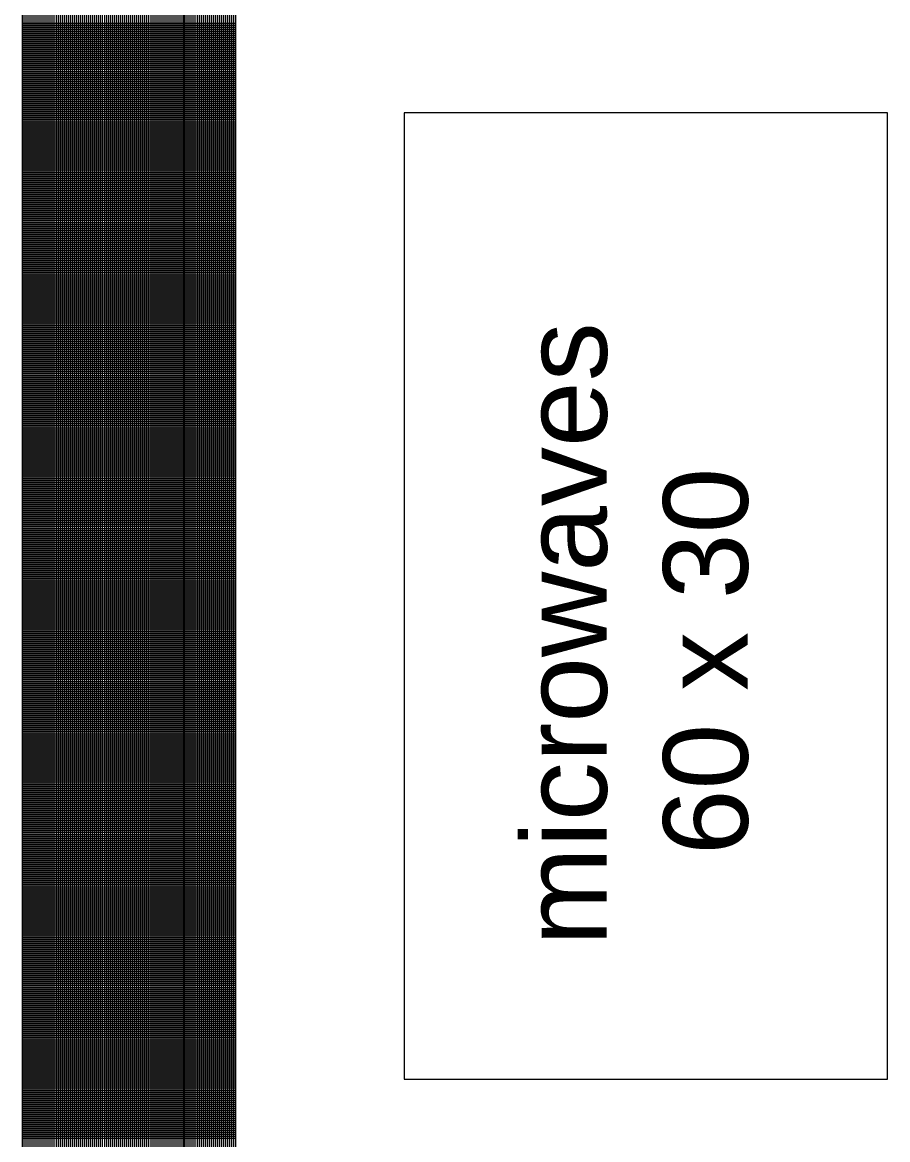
# Model space of a CAD drawing. Header units: inches. Extents: x -675 to 1187, y -924 to 1124.
# Drawn here: x -675.4 to -621.7, y 346.1 to 415.4 of the extents above; entities that cross this region are included whole.
import ezdxf

# ---------------------------------------------------------------- set-up
doc = ezdxf.new("R2010")
doc.units = ezdxf.units.IN
doc.header["$MEASUREMENT"] = 0
for name, color, linetype, lineweight in [('A-Furn-Table', 7, 'Continuous', 20), ('A-text', 50, 'Continuous', 9), ('Base_dwg', 8, 'Continuous', 9), ('core and shell', 50, 'Continuous', 9)]:
    doc.layers.add(name, color=color, linetype=linetype, lineweight=lineweight)
doc.styles.add('Arial_2', font='arial.ttf', dxfattribs={"height": 5.25})

# ---------------------------------------------------------------- blocks, each defined once
blk = doc.blocks.new('Base_dwg-531197-Level 1 Copy 1')
at = {"layer": 'A-Furn-Table', "flags": 128}
blk.add_lwpolyline([(349.107, 1273.774), (379.107, 1273.774), (379.107, 1333.774), (349.107, 1333.774)], close=True, dxfattribs=at)
at = {"layer": 'core and shell'}
blk.add_line((335.411, 359.899), (335.411, 1861.472), dxfattribs=at)
at = {"layer": 'core and shell', "flags": 128}
for points in [[(335.02, 326.65), (335.02, 359.897), (335.02, 1861.474), (335.02, 1894.657)], [(335.145, 326.449), (335.145, 359.898), (335.145, 1861.473), (335.145, 1894.858)], [(335.27, 326.25), (335.27, 359.899), (335.27, 1861.472), (335.27, 1895.058)], [(335.395, 326.052), (335.395, 359.899), (335.395, 1861.472), (335.395, 1895.256)], [(334.645, 327.264), (334.645, 359.896), (334.645, 1861.476), (334.645, 1894.043)], [(334.77, 327.058), (334.77, 359.896), (334.77, 1861.475), (334.77, 1894.249)], [(334.895, 326.853), (334.895, 359.897), (334.895, 1861.474), (334.895, 1894.454), (347.067, 1894.454)], [(334.27, 327.893), (334.27, 359.894), (334.27, 1861.478), (334.27, 1893.413)], [(334.395, 327.681), (334.395, 359.894), (334.395, 1861.477), (334.395, 1893.625)], [(334.52, 327.472), (334.52, 359.895), (334.52, 1861.477), (334.52, 1893.835), (346.582, 1893.835)], [(333.895, 328.539), (333.895, 359.892), (333.895, 1861.48), (333.895, 1892.767)], [(334.02, 328.322), (334.02, 359.893), (334.02, 1861.479), (334.02, 1892.984)], [(334.145, 328.107), (334.145, 359.893), (334.145, 1861.479), (334.145, 1893.2)], [(333.395, 329.429), (333.395, 359.89), (333.395, 1861.483), (333.395, 1891.876)], [(345.313, 329.206), (333.52, 329.206), (333.52, 359.89), (333.52, 1861.482), (333.52, 1892.102)], [(333.645, 328.98), (333.645, 359.891), (333.645, 1861.482), (333.645, 1892.326), (345.474, 1892.326)], [(333.77, 328.758), (333.77, 359.891), (333.77, 1861.481), (333.77, 1892.547)], [(333.02, 330.118), (333.02, 359.888), (333.02, 1861.485), (333.02, 1891.186)], [(333.145, 329.886), (333.145, 359.888), (333.145, 1861.484), (333.145, 1891.418)], [(333.27, 329.656), (333.27, 359.889), (333.27, 1861.484), (333.27, 1891.648)], [(344.211, 330.831), (332.645, 330.831), (332.645, 359.886), (332.645, 1861.487), (332.645, 1890.475)], [(332.77, 330.589), (332.77, 359.887), (332.77, 1861.486), (332.77, 1890.715)], [(332.895, 330.353), (332.895, 359.887), (332.895, 1861.486), (332.895, 1890.952), (344.527, 1890.952)], [(332.395, 331.315), (332.395, 359.885), (332.395, 1861.489), (332.395, 1889.989)], [(332.52, 331.07), (332.52, 359.885), (332.52, 1861.488), (332.52, 1890.233)], [(332.02, 332.063), (332.02, 359.883), (332.02, 1861.491), (332.02, 1889.24)], [(332.145, 331.811), (332.145, 359.884), (332.145, 1861.49), (332.145, 1889.492)], [(332.27, 331.561), (332.27, 359.884), (332.27, 1861.489), (332.27, 1889.742)], [(342.967, 332.831), (331.645, 332.831), (331.645, 359.881), (331.645, 1861.493), (331.645, 1888.465)], [(343.116, 332.581), (331.77, 332.581), (331.77, 359.882), (331.77, 1861.492), (331.77, 1888.726)], [(331.895, 332.318), (331.895, 359.882), (331.895, 1861.491), (331.895, 1888.984)], [(331.395, 333.368), (331.395, 359.88), (331.395, 1861.494), (331.395, 1887.933)], [(331.52, 333.101), (331.52, 359.881), (331.52, 1861.493), (331.52, 1888.201), (342.81, 1888.201)], [(331.02, 334.19), (331.02, 359.878), (331.02, 1861.496), (331.02, 1887.111)], [(331.145, 333.913), (331.145, 359.879), (331.145, 1861.496), (331.145, 1887.389)], [(331.27, 333.639), (331.27, 359.879), (331.27, 1861.495), (331.27, 1887.663)], [(330.77, 334.755), (330.77, 359.877), (330.77, 1861.498), (330.77, 1886.546)], [(330.895, 334.471), (330.895, 359.878), (330.895, 1861.497), (330.895, 1886.83), (342.034, 1886.83)], [(330.395, 335.632), (330.395, 359.875), (330.395, 1861.5), (330.395, 1885.668)], [(341.575, 335.331), (330.52, 335.331), (330.52, 359.876), (330.52, 1861.499), (330.52, 1885.965)], [(330.645, 335.043), (330.645, 359.876), (330.645, 1861.498), (330.645, 1886.257)], [(330.145, 336.237), (330.145, 359.874), (330.145, 1861.501), (330.145, 1885.063)], [(330.27, 335.932), (330.27, 359.875), (330.27, 1861.5), (330.27, 1885.368)], [(329.895, 336.86), (329.895, 359.873), (329.895, 1861.503), (329.895, 1884.439)], [(330.02, 336.546), (330.02, 359.873), (330.02, 1861.502), (330.02, 1884.753)], [(329.645, 337.504), (329.645, 359.872), (329.645, 1861.504), (329.645, 1883.795)], [(329.77, 337.18), (329.77, 359.872), (329.77, 1861.503), (329.77, 1884.119)], [(329.395, 338.168), (329.395, 359.87), (329.395, 1861.505), (329.395, 1883.13)], [(340.349, 337.831), (329.52, 337.831), (329.52, 359.871), (329.52, 1861.505), (329.52, 1883.465)], [(329.145, 338.856), (329.145, 359.869), (329.145, 1861.507), (329.145, 1882.442)], [(329.27, 338.509), (329.27, 359.87), (329.27, 1861.506), (329.27, 1882.789)], [(328.895, 339.57), (328.895, 359.868), (328.895, 1861.508), (328.895, 1881.728)], [(339.741, 339.206), (329.02, 339.206), (329.02, 359.869), (329.02, 1861.508), (329.02, 1882.088)], [(328.645, 340.312), (328.645, 359.867), (328.645, 1861.51), (328.645, 1880.985)], [(328.77, 339.937), (328.77, 359.867), (328.77, 1861.509), (328.77, 1881.36)], [(338.983, 341.081), (328.395, 341.081), (328.395, 359.866), (328.395, 1861.511), (328.395, 1880.211), (338.979, 1880.211)], [(328.52, 340.694), (328.52, 359.866), (328.52, 1861.51), (328.52, 1880.602)], [(328.145, 341.894), (328.145, 359.864), (328.145, 1861.512), (328.145, 1879.401)], [(328.27, 341.485), (328.27, 359.865), (328.27, 1861.512), (328.27, 1879.811)], [(338.645, 1208.938), (338.645, 1861.501), (338.645, 1879.373)], [(328.02, 342.314), (328.02, 359.864), (328.02, 1861.513), (328.02, 1878.982)], [(338.52, 1138.188), (338.52, 1143.063), (338.52, 1208.938), (338.52, 1861.502), (338.52, 1879.024)], [(327.77, 343.186), (327.77, 359.863), (327.77, 1861.515), (327.77, 1878.109)], [(327.895, 342.744), (327.895, 359.863), (327.895, 1861.514), (327.895, 1878.551)], [(338.27, 1138.188), (338.27, 1143.063), (338.27, 1208.938), (338.27, 1861.504), (338.27, 1878.302)], [(338.395, 1138.188), (338.395, 1143.063), (338.395, 1208.938), (338.395, 1861.503), (338.395, 1878.667)], [(327.645, 343.64), (327.645, 359.862), (327.645, 1861.515), (327.645, 1877.654)], [(338.02, 1138.188), (338.02, 1143.063), (338.02, 1208.938), (338.02, 1861.505), (338.02, 1877.545)], [(338.145, 1138.188), (338.145, 1143.063), (338.145, 1208.938), (338.145, 1861.504), (338.145, 1877.928)], [(327.395, 344.591), (327.395, 359.861), (327.395, 1861.517), (327.395, 1876.703), (337.778, 1876.703)], [(327.52, 344.108), (327.52, 359.861), (327.52, 1861.516), (327.52, 1877.186)], [(337.77, 1138.188), (337.77, 1143.063), (337.77, 1208.938), (337.77, 1861.506), (337.77, 1876.747)], [(337.895, 1138.188), (337.895, 1143.063), (337.895, 1208.938), (337.895, 1861.506), (337.895, 1877.151)], [(327.27, 345.09), (327.27, 359.86), (327.27, 1861.517), (327.27, 1876.204), (337.628, 1876.204)], [(337.52, 1138.188), (337.52, 1143.063), (337.52, 1208.938), (337.52, 1861.508), (337.52, 1875.903)], [(337.645, 1138.188), (337.645, 1143.063), (337.645, 1208.938), (337.645, 1861.507), (337.645, 1876.331), (341.044, 1876.331)], [(327.145, 345.607), (327.145, 359.86), (327.145, 1861.518), (327.145, 1875.687)], [(337.395, 1138.188), (337.395, 1143.063), (337.395, 1208.938), (337.395, 1861.508), (337.395, 1875.461), (340.776, 1875.461)], [(337.177, 346.706), (326.895, 346.706), (326.895, 359.858), (326.895, 1861.519), (326.895, 1874.591)], [(327.02, 346.144), (327.02, 359.859), (327.02, 1861.519), (327.02, 1875.15)], [(337.145, 1138.188), (337.145, 1143.063), (337.145, 1208.938), (337.145, 1861.51), (337.145, 1874.53)], [(337.27, 1138.188), (337.27, 1143.063), (337.27, 1208.938), (337.27, 1861.509), (337.27, 1875.004)], [(326.77, 347.286), (326.77, 359.858), (326.77, 1861.52), (326.77, 1874.007)], [(337.02, 1138.188), (337.02, 1143.063), (337.02, 1208.938), (337.02, 1861.51), (337.02, 1874.039)], [(326.645, 347.898), (326.645, 359.857), (326.645, 1861.521), (326.645, 1873.395)], [(336.895, 1138.188), (336.895, 1143.063), (336.895, 1208.938), (336.895, 1861.511), (336.895, 1873.526)], [(326.52, 348.543), (326.52, 359.857), (326.52, 1861.522), (326.52, 1872.75)], [(336.77, 1138.188), (336.77, 1143.063), (336.77, 1208.938), (336.77, 1861.512), (336.77, 1872.991)], [(326.395, 349.226), (326.395, 359.856), (326.395, 1861.522), (326.395, 1872.066)], [(336.52, 1138.188), (336.52, 1143.063), (336.52, 1208.938), (336.52, 1861.513), (336.52, 1871.837), (339.841, 1871.831)], [(336.645, 1138.188), (336.645, 1143.063), (336.645, 1208.938), (336.645, 1861.512), (336.645, 1872.429)], [(336.432, 349.956), (326.27, 349.956), (326.27, 359.855), (326.27, 1861.523), (326.27, 1871.337), (336.431, 1871.337)], [(336.395, 1138.188), (336.395, 1143.063), (336.395, 1208.938), (336.395, 1861.514), (336.395, 1871.21), (339.708, 1871.21)], [(326.145, 350.74), (326.145, 359.855), (326.145, 1861.524), (326.145, 1870.551)], [(336.27, 1138.188), (336.27, 1143.063), (336.27, 1208.938), (336.27, 1861.514), (336.27, 1870.54)], [(326.02, 351.597), (326.02, 359.854), (326.02, 1861.524), (326.02, 1869.695)], [(336.145, 1208.938), (336.145, 1861.515), (336.145, 1869.818)], [(336.02, 1208.938), (336.02, 1861.516), (336.02, 1869.03)], [(325.895, 352.548), (325.895, 359.854), (325.895, 1861.525), (325.895, 1868.744)], [(325.77, 353.633), (325.77, 359.853), (325.77, 1861.526), (325.77, 1867.659)], [(335.895, 1208.938), (335.895, 1861.517), (335.895, 1868.154)], [(335.77, 1208.938), (335.77, 1861.517), (335.77, 1867.153)], [(325.645, 354.931), (325.645, 359.852), (325.645, 1861.526), (325.645, 1866.363)], [(335.645, 1208.938), (335.645, 1861.518), (335.645, 1865.954)], [(325.52, 356.653), (325.52, 359.852), (325.52, 1861.527), (325.52, 1864.644)], [(335.52, 1208.938), (335.52, 1861.519), (335.52, 1864.353)], [(335.412, 359.831), (325.411, 359.831), (325.411, 359.851), (325.411, 1861.528), (325.412, 1861.556)], [(335.416, 1861.528), (335.416, 1861.519), (335.416, 1208.938), (338.662, 1208.938), (338.662, 1861.501)], [(338.663, 1339.331), (335.411, 1339.331), (325.411, 1339.331)], [(338.663, 1339.206), (335.411, 1339.206), (325.411, 1339.206)], [(338.663, 1339.081), (335.411, 1339.081), (325.411, 1339.081)], [(338.663, 1338.956), (335.411, 1338.956), (325.411, 1338.956)], [(338.663, 1338.831), (335.411, 1338.831), (325.411, 1338.831)], [(338.663, 1338.706), (335.411, 1338.706), (325.411, 1338.706)], [(338.663, 1338.581), (335.411, 1338.581), (325.411, 1338.581)], [(338.663, 1338.456), (335.411, 1338.456), (325.411, 1338.456)], [(338.663, 1338.331), (335.411, 1338.331), (325.411, 1338.331)], [(338.663, 1338.206), (335.411, 1338.206), (325.411, 1338.206)], [(338.663, 1338.081), (335.411, 1338.081), (325.411, 1338.081)], [(338.663, 1337.956), (335.411, 1337.956), (325.411, 1337.956)], [(338.663, 1337.831), (335.411, 1337.831), (325.411, 1337.831)], [(338.663, 1337.706), (335.411, 1337.706), (325.411, 1337.706)], [(338.663, 1337.581), (335.411, 1337.581), (325.411, 1337.581)], [(338.663, 1337.456), (335.411, 1337.456), (325.411, 1337.456)], [(338.663, 1337.331), (335.411, 1337.331), (325.411, 1337.331)], [(338.663, 1337.206), (335.411, 1337.206), (325.411, 1337.206)], [(338.663, 1337.081), (335.411, 1337.081), (325.411, 1337.081)], [(338.663, 1336.956), (335.411, 1336.956), (325.411, 1336.956)], [(338.663, 1336.831), (335.411, 1336.831), (325.411, 1336.831)], [(338.663, 1336.706), (335.411, 1336.706), (325.411, 1336.706)], [(338.663, 1336.581), (335.411, 1336.581), (325.411, 1336.581)], [(338.663, 1336.456), (335.411, 1336.456), (325.411, 1336.456)], [(338.663, 1336.331), (335.411, 1336.331), (325.411, 1336.331)], [(338.663, 1336.206), (335.411, 1336.206), (325.411, 1336.206)], [(338.663, 1336.081), (335.411, 1336.081), (325.411, 1336.081)], [(338.663, 1335.956), (335.411, 1335.956), (325.411, 1335.956)], [(338.663, 1335.831), (335.411, 1335.831), (325.411, 1335.831)], [(338.663, 1335.706), (335.411, 1335.706), (325.411, 1335.706)], [(338.663, 1335.581), (335.411, 1335.581), (325.411, 1335.581)], [(338.663, 1335.456), (335.411, 1335.456), (325.411, 1335.456)], [(338.663, 1335.331), (335.411, 1335.331), (325.411, 1335.331)], [(338.663, 1335.206), (335.411, 1335.206), (325.411, 1335.206)], [(338.663, 1335.081), (335.411, 1335.081), (325.411, 1335.081)], [(338.663, 1334.956), (335.411, 1334.956), (325.411, 1334.956)], [(338.663, 1334.831), (335.411, 1334.831), (325.411, 1334.831)], [(338.663, 1334.706), (335.411, 1334.706), (325.411, 1334.706)], [(338.663, 1334.581), (335.411, 1334.581), (325.411, 1334.581)], [(338.663, 1334.456), (335.411, 1334.456), (325.411, 1334.456)], [(338.663, 1334.331), (335.411, 1334.331), (325.411, 1334.331)], [(338.663, 1334.206), (335.411, 1334.206), (325.411, 1334.206)], [(338.663, 1334.081), (335.411, 1334.081), (325.411, 1334.081)], [(338.663, 1333.956), (335.411, 1333.956), (325.411, 1333.956)], [(338.663, 1333.831), (335.411, 1333.831), (325.411, 1333.831)], [(338.663, 1333.706), (335.411, 1333.706), (325.411, 1333.706)], [(338.663, 1333.581), (335.411, 1333.581), (325.411, 1333.581)], [(338.663, 1333.456), (335.411, 1333.456), (325.411, 1333.456)], [(338.663, 1333.331), (335.411, 1333.331), (325.411, 1333.331)], [(338.663, 1333.206), (335.411, 1333.206), (325.411, 1333.206)], [(338.663, 1333.081), (335.411, 1333.081), (325.411, 1333.081)], [(338.663, 1332.956), (335.411, 1332.956), (325.411, 1332.956)], [(338.663, 1332.831), (335.411, 1332.831), (325.411, 1332.831)], [(338.663, 1332.706), (335.411, 1332.706), (325.411, 1332.706)], [(338.663, 1332.581), (335.411, 1332.581), (325.411, 1332.581)], [(338.663, 1332.456), (335.411, 1332.456), (325.411, 1332.456)], [(338.663, 1332.331), (335.411, 1332.331), (325.411, 1332.331)], [(338.663, 1332.206), (335.411, 1332.206), (325.411, 1332.206)], [(338.663, 1332.081), (335.411, 1332.081), (325.411, 1332.081)], [(338.663, 1331.956), (335.411, 1331.956), (325.411, 1331.956)], [(338.663, 1331.831), (335.411, 1331.831), (325.411, 1331.831)], [(338.663, 1331.706), (335.411, 1331.706), (325.411, 1331.706)], [(338.663, 1331.581), (335.411, 1331.581), (325.411, 1331.581)], [(338.663, 1331.456), (335.411, 1331.456), (325.411, 1331.456)], [(338.663, 1331.331), (335.411, 1331.331), (325.411, 1331.331)], [(338.663, 1331.206), (335.411, 1331.206), (325.411, 1331.206)], [(338.663, 1331.081), (335.411, 1331.081), (325.411, 1331.081)], [(338.663, 1330.956), (335.411, 1330.956), (325.411, 1330.956)], [(338.663, 1330.831), (335.411, 1330.831), (325.411, 1330.831)], [(338.663, 1330.706), (335.411, 1330.706), (325.411, 1330.706)], [(338.663, 1330.581), (335.411, 1330.581), (325.411, 1330.581)], [(338.663, 1330.456), (335.411, 1330.456), (325.411, 1330.456)], [(338.663, 1330.331), (335.411, 1330.331), (325.411, 1330.331)], [(338.663, 1330.206), (335.411, 1330.206), (325.411, 1330.206)], [(338.663, 1330.081), (335.411, 1330.081), (325.411, 1330.081)], [(338.663, 1329.956), (335.411, 1329.956), (325.411, 1329.956)], [(338.663, 1329.831), (335.411, 1329.831), (325.411, 1329.831)], [(338.663, 1329.706), (335.411, 1329.706), (325.411, 1329.706)], [(338.663, 1329.581), (335.411, 1329.581), (325.411, 1329.581)], [(338.663, 1329.456), (335.411, 1329.456), (325.411, 1329.456)], [(338.663, 1329.331), (335.411, 1329.331), (325.411, 1329.331)], [(338.663, 1329.206), (335.411, 1329.206), (325.411, 1329.206)], [(338.663, 1329.081), (335.411, 1329.081), (325.411, 1329.081)], [(338.663, 1328.956), (335.411, 1328.956), (325.411, 1328.956)], [(338.663, 1328.831), (335.411, 1328.831), (325.411, 1328.831)], [(338.663, 1328.706), (335.411, 1328.706), (325.411, 1328.706)], [(338.663, 1328.581), (335.411, 1328.581), (325.411, 1328.581)], [(338.663, 1328.456), (335.411, 1328.456), (325.411, 1328.456)], [(338.663, 1328.331), (335.411, 1328.331), (325.411, 1328.331)], [(338.663, 1328.206), (335.411, 1328.206), (325.411, 1328.206)], [(338.663, 1328.081), (335.411, 1328.081), (325.411, 1328.081)], [(338.663, 1327.956), (335.411, 1327.956), (325.411, 1327.956)], [(338.663, 1327.831), (335.411, 1327.831), (325.411, 1327.831)], [(338.663, 1327.706), (335.411, 1327.706), (325.411, 1327.706)], [(338.663, 1327.581), (335.411, 1327.581), (325.411, 1327.581)], [(338.663, 1327.456), (335.411, 1327.456), (325.411, 1327.456)], [(338.663, 1327.331), (335.411, 1327.331), (325.411, 1327.331)], [(338.663, 1327.206), (335.411, 1327.206), (325.411, 1327.206)], [(338.663, 1327.081), (335.411, 1327.081), (325.411, 1327.081)], [(338.663, 1326.956), (335.411, 1326.956), (325.411, 1326.956)], [(338.663, 1326.831), (335.411, 1326.831), (325.411, 1326.831)], [(338.663, 1326.706), (335.411, 1326.706), (325.411, 1326.706)], [(338.663, 1326.581), (335.411, 1326.581), (325.411, 1326.581)], [(338.663, 1326.456), (335.411, 1326.456), (325.411, 1326.456)], [(338.663, 1326.331), (335.411, 1326.331), (325.411, 1326.331)], [(338.663, 1326.206), (335.411, 1326.206), (325.411, 1326.206)], [(338.663, 1326.081), (335.411, 1326.081), (325.411, 1326.081)], [(338.663, 1325.956), (335.411, 1325.956), (325.411, 1325.956)], [(338.663, 1325.831), (335.411, 1325.831), (325.411, 1325.831)], [(338.663, 1325.706), (335.411, 1325.706), (325.411, 1325.706)], [(338.663, 1325.581), (335.411, 1325.581), (325.411, 1325.581)], [(338.663, 1325.456), (335.411, 1325.456), (325.411, 1325.456)], [(338.663, 1325.331), (335.411, 1325.331), (325.411, 1325.331)], [(338.663, 1325.206), (335.411, 1325.206), (325.411, 1325.206)], [(338.663, 1325.081), (335.411, 1325.081), (325.411, 1325.081)], [(338.663, 1324.956), (335.411, 1324.956), (325.411, 1324.956)], [(338.663, 1324.831), (335.411, 1324.831), (325.411, 1324.831)], [(338.663, 1324.706), (335.411, 1324.706), (325.411, 1324.706)], [(338.663, 1324.581), (335.411, 1324.581), (325.411, 1324.581)], [(338.663, 1324.456), (335.411, 1324.456), (325.411, 1324.456)], [(338.663, 1324.331), (335.411, 1324.331), (325.411, 1324.331)], [(338.663, 1324.206), (335.411, 1324.206), (325.411, 1324.206)], [(338.663, 1324.081), (335.411, 1324.081), (325.411, 1324.081)], [(338.663, 1323.956), (335.411, 1323.956), (325.411, 1323.956)], [(338.663, 1323.831), (335.411, 1323.831), (325.411, 1323.831)], [(338.663, 1323.706), (335.411, 1323.706), (325.411, 1323.706)], [(338.663, 1323.581), (335.411, 1323.581), (325.411, 1323.581)], [(338.663, 1323.456), (335.411, 1323.456), (325.411, 1323.456)], [(338.663, 1323.331), (335.411, 1323.331), (325.411, 1323.331)], [(338.663, 1323.206), (335.411, 1323.206), (325.411, 1323.206)], [(338.663, 1323.081), (335.411, 1323.081), (325.411, 1323.081)], [(338.663, 1322.956), (335.411, 1322.956), (325.411, 1322.956)], [(338.663, 1322.831), (335.411, 1322.831), (325.411, 1322.831)], [(338.663, 1322.706), (335.411, 1322.706), (325.411, 1322.706)], [(338.663, 1322.581), (335.411, 1322.581), (325.411, 1322.581)], [(338.663, 1322.456), (335.411, 1322.456), (325.411, 1322.456)], [(338.663, 1322.331), (335.411, 1322.331), (325.411, 1322.331)], [(338.663, 1322.206), (335.411, 1322.206), (325.411, 1322.206)], [(338.663, 1322.081), (335.411, 1322.081), (325.411, 1322.081)], [(338.663, 1321.956), (335.411, 1321.956), (325.411, 1321.956)], [(338.663, 1321.831), (335.411, 1321.831), (325.411, 1321.831)], [(338.663, 1321.706), (335.411, 1321.706), (325.411, 1321.706)], [(338.663, 1321.581), (335.411, 1321.581), (325.411, 1321.581)], [(338.663, 1321.456), (335.411, 1321.456), (325.411, 1321.456)], [(338.663, 1321.331), (335.411, 1321.331), (325.411, 1321.331)], [(338.663, 1321.206), (335.411, 1321.206), (325.411, 1321.206)], [(338.663, 1321.081), (335.411, 1321.081), (325.411, 1321.081)], [(338.663, 1320.956), (335.411, 1320.956), (325.411, 1320.956)], [(338.663, 1320.831), (335.411, 1320.831), (325.411, 1320.831)], [(338.663, 1320.706), (335.411, 1320.706), (325.411, 1320.706)], [(338.663, 1320.581), (335.411, 1320.581), (325.411, 1320.581)], [(338.663, 1320.456), (335.411, 1320.456), (325.411, 1320.456)], [(338.663, 1320.331), (335.411, 1320.331), (325.411, 1320.331)], [(338.663, 1320.206), (335.411, 1320.206), (325.411, 1320.206)], [(338.663, 1320.081), (335.411, 1320.081), (325.411, 1320.081)], [(338.663, 1319.956), (335.411, 1319.956), (325.411, 1319.956)], [(338.663, 1319.831), (335.411, 1319.831), (325.411, 1319.831)], [(338.663, 1319.706), (335.411, 1319.706), (325.411, 1319.706)], [(338.663, 1319.581), (335.411, 1319.581), (325.411, 1319.581)], [(338.663, 1319.456), (335.411, 1319.456), (325.411, 1319.456)], [(338.663, 1319.331), (335.411, 1319.331), (325.411, 1319.331)], [(338.663, 1319.206), (335.411, 1319.206), (325.411, 1319.206)], [(338.663, 1319.081), (335.411, 1319.081), (325.411, 1319.081)], [(338.663, 1318.956), (335.411, 1318.956), (325.411, 1318.956)], [(338.663, 1318.831), (335.411, 1318.831), (325.411, 1318.831)], [(338.663, 1318.706), (335.411, 1318.706), (325.411, 1318.706)], [(338.663, 1318.581), (335.411, 1318.581), (325.411, 1318.581)], [(338.663, 1318.456), (335.411, 1318.456), (325.411, 1318.456)], [(338.663, 1318.331), (335.411, 1318.331), (325.411, 1318.331)], [(338.663, 1318.206), (335.411, 1318.206), (325.411, 1318.206)], [(338.663, 1318.081), (335.411, 1318.081), (325.411, 1318.081)], [(338.663, 1317.956), (335.411, 1317.956), (325.411, 1317.956)], [(338.663, 1317.831), (335.411, 1317.831), (325.411, 1317.831)], [(338.663, 1317.706), (335.411, 1317.706), (325.411, 1317.706)], [(338.663, 1317.581), (335.411, 1317.581), (325.411, 1317.581)], [(338.663, 1317.456), (335.411, 1317.456), (325.411, 1317.456)], [(338.663, 1317.331), (335.411, 1317.331), (325.411, 1317.331)], [(338.663, 1317.206), (335.411, 1317.206), (325.411, 1317.206)], [(338.663, 1317.081), (335.411, 1317.081), (325.411, 1317.081)], [(338.663, 1316.956), (335.411, 1316.956), (325.411, 1316.956)], [(338.663, 1316.831), (335.411, 1316.831), (325.411, 1316.831)], [(338.663, 1316.706), (335.411, 1316.706), (325.411, 1316.706)], [(338.663, 1316.581), (335.411, 1316.581), (325.411, 1316.581)], [(338.663, 1316.456), (335.411, 1316.456), (325.411, 1316.456)], [(338.663, 1316.331), (335.411, 1316.331), (325.411, 1316.331)], [(338.663, 1316.206), (335.411, 1316.206), (325.411, 1316.206)], [(338.663, 1316.081), (335.411, 1316.081), (325.411, 1316.081)], [(338.663, 1315.956), (335.411, 1315.956), (325.411, 1315.956)], [(338.663, 1315.831), (335.411, 1315.831), (325.411, 1315.831)], [(338.663, 1315.706), (335.411, 1315.706), (325.411, 1315.706)], [(338.663, 1315.581), (335.411, 1315.581), (325.411, 1315.581)], [(338.663, 1315.456), (335.411, 1315.456), (325.411, 1315.456)], [(338.663, 1315.331), (335.411, 1315.331), (325.411, 1315.331)], [(338.663, 1315.206), (335.411, 1315.206), (325.411, 1315.206)], [(338.663, 1315.081), (335.411, 1315.081), (325.411, 1315.081)], [(338.663, 1314.956), (335.411, 1314.956), (325.411, 1314.956)], [(338.663, 1314.831), (335.411, 1314.831), (325.411, 1314.831)], [(338.663, 1314.706), (335.411, 1314.706), (325.411, 1314.706)], [(338.663, 1314.581), (335.411, 1314.581), (325.411, 1314.581)], [(338.663, 1314.456), (335.411, 1314.456), (325.411, 1314.456)], [(338.663, 1314.331), (335.411, 1314.331), (325.411, 1314.331)], [(338.663, 1314.206), (335.411, 1314.206), (325.411, 1314.206)], [(338.663, 1314.081), (335.411, 1314.081), (325.411, 1314.081)], [(338.663, 1313.956), (335.411, 1313.956), (325.411, 1313.956)], [(338.663, 1313.831), (335.411, 1313.831), (325.411, 1313.831)], [(338.663, 1313.706), (335.411, 1313.706), (325.411, 1313.706)], [(338.663, 1313.581), (335.411, 1313.581), (325.411, 1313.581)], [(338.663, 1313.456), (335.411, 1313.456), (325.411, 1313.456)], [(338.663, 1313.331), (335.411, 1313.331), (325.411, 1313.331)], [(338.663, 1313.206), (335.411, 1313.206), (325.411, 1313.206)], [(338.663, 1313.081), (335.411, 1313.081), (325.411, 1313.081)], [(338.663, 1312.956), (335.411, 1312.956), (325.411, 1312.956)], [(338.663, 1312.831), (335.411, 1312.831), (325.411, 1312.831)], [(338.663, 1312.706), (335.411, 1312.706), (325.411, 1312.706)], [(338.663, 1312.581), (335.411, 1312.581), (325.411, 1312.581)], [(338.663, 1312.456), (335.411, 1312.456), (325.411, 1312.456)], [(338.663, 1312.331), (335.411, 1312.331), (325.411, 1312.331)], [(338.663, 1312.206), (335.411, 1312.206), (325.411, 1312.206)], [(338.663, 1312.081), (335.411, 1312.081), (325.411, 1312.081)], [(338.663, 1311.956), (335.411, 1311.956), (325.411, 1311.956)], [(338.663, 1311.831), (335.411, 1311.831), (325.411, 1311.831)], [(338.663, 1311.706), (335.411, 1311.706), (325.411, 1311.706)], [(338.663, 1311.581), (335.411, 1311.581), (325.411, 1311.581)], [(338.663, 1311.456), (335.411, 1311.456), (325.411, 1311.456)], [(338.663, 1311.331), (335.411, 1311.331), (325.411, 1311.331)], [(338.663, 1311.206), (335.411, 1311.206), (325.411, 1311.206)], [(338.663, 1311.081), (335.411, 1311.081), (325.411, 1311.081)], [(338.663, 1310.956), (335.411, 1310.956), (325.411, 1310.956)], [(338.663, 1310.831), (335.411, 1310.831), (325.411, 1310.831)], [(338.663, 1310.706), (335.411, 1310.706), (325.411, 1310.706)], [(338.663, 1310.581), (335.411, 1310.581), (325.411, 1310.581)], [(338.663, 1310.456), (335.411, 1310.456), (325.411, 1310.456)], [(338.663, 1310.331), (335.411, 1310.331), (325.411, 1310.331)], [(338.663, 1310.206), (335.411, 1310.206), (325.411, 1310.206)], [(338.663, 1310.081), (335.411, 1310.081), (325.411, 1310.081)], [(338.663, 1309.956), (335.411, 1309.956), (325.411, 1309.956)], [(338.663, 1309.831), (335.411, 1309.831), (325.411, 1309.831)], [(338.663, 1309.706), (335.411, 1309.706), (325.411, 1309.706)], [(338.663, 1309.581), (335.411, 1309.581), (325.411, 1309.581)], [(338.663, 1309.456), (335.411, 1309.456), (325.411, 1309.456)], [(338.663, 1309.331), (335.411, 1309.331), (325.411, 1309.331)], [(338.663, 1309.206), (335.411, 1309.206), (325.411, 1309.206)], [(338.663, 1309.081), (335.411, 1309.081), (325.411, 1309.081)], [(338.663, 1308.956), (335.411, 1308.956), (325.411, 1308.956)], [(338.663, 1308.831), (335.411, 1308.831), (325.411, 1308.831)], [(338.663, 1308.706), (335.411, 1308.706), (325.411, 1308.706)], [(338.663, 1308.581), (335.411, 1308.581), (325.411, 1308.581)], [(338.663, 1308.456), (335.411, 1308.456), (325.411, 1308.456)], [(338.663, 1308.331), (335.411, 1308.331), (325.411, 1308.331)], [(338.663, 1308.206), (335.411, 1308.206), (325.411, 1308.206)], [(338.663, 1308.081), (335.411, 1308.081), (325.411, 1308.081)], [(338.663, 1307.956), (335.411, 1307.956), (325.411, 1307.956)], [(338.663, 1307.831), (335.411, 1307.831), (325.411, 1307.831)], [(338.663, 1307.706), (335.411, 1307.706), (325.411, 1307.706)], [(338.663, 1307.581), (335.411, 1307.581), (325.411, 1307.581)], [(338.663, 1307.456), (335.411, 1307.456), (325.411, 1307.456)], [(338.663, 1307.331), (335.411, 1307.331), (325.411, 1307.331)], [(338.663, 1307.206), (335.411, 1307.206), (325.411, 1307.206)], [(338.663, 1307.081), (335.411, 1307.081), (325.411, 1307.081)], [(338.663, 1306.956), (335.411, 1306.956), (325.411, 1306.956)], [(338.663, 1306.831), (335.411, 1306.831), (325.411, 1306.831)], [(338.663, 1306.706), (335.411, 1306.706), (325.411, 1306.706)], [(338.663, 1306.581), (335.411, 1306.581), (325.411, 1306.581)], [(338.663, 1306.456), (335.411, 1306.456), (325.411, 1306.456)], [(338.663, 1306.331), (335.411, 1306.331), (325.411, 1306.331)], [(338.663, 1306.206), (335.411, 1306.206), (325.411, 1306.206)], [(338.663, 1306.081), (335.411, 1306.081), (325.411, 1306.081)], [(338.663, 1305.956), (335.411, 1305.956), (325.411, 1305.956)], [(338.663, 1305.831), (335.411, 1305.831), (325.411, 1305.831)], [(338.663, 1305.706), (335.411, 1305.706), (325.411, 1305.706)], [(338.663, 1305.581), (335.411, 1305.581), (325.411, 1305.581)], [(338.663, 1305.456), (335.411, 1305.456), (325.411, 1305.456)], [(338.663, 1305.331), (335.411, 1305.331), (325.411, 1305.331)], [(338.663, 1305.206), (335.411, 1305.206), (325.411, 1305.206)], [(338.663, 1305.081), (335.411, 1305.081), (325.411, 1305.081)], [(338.663, 1304.956), (335.411, 1304.956), (325.411, 1304.956)], [(338.663, 1304.831), (335.411, 1304.831), (325.411, 1304.831)], [(338.663, 1304.706), (335.411, 1304.706), (325.411, 1304.706)], [(338.663, 1304.581), (335.411, 1304.581), (325.411, 1304.581)], [(338.663, 1304.456), (335.411, 1304.456), (325.411, 1304.456)], [(338.663, 1304.331), (335.411, 1304.331), (325.411, 1304.331)], [(338.663, 1304.206), (335.411, 1304.206), (325.411, 1304.206)], [(338.663, 1304.081), (335.411, 1304.081), (325.411, 1304.081)], [(338.663, 1303.956), (335.411, 1303.956), (325.411, 1303.956)], [(338.663, 1303.831), (335.411, 1303.831), (325.411, 1303.831)], [(338.663, 1303.706), (335.411, 1303.706), (325.411, 1303.706)], [(338.663, 1303.581), (335.411, 1303.581), (325.411, 1303.581)], [(338.663, 1303.456), (335.411, 1303.456), (325.411, 1303.456)], [(338.663, 1303.331), (335.411, 1303.331), (325.411, 1303.331)], [(338.663, 1303.206), (335.411, 1303.206), (325.411, 1303.206)], [(338.663, 1303.081), (335.411, 1303.081), (325.411, 1303.081)], [(338.663, 1302.956), (335.411, 1302.956), (325.411, 1302.956)], [(338.663, 1302.831), (335.411, 1302.831), (325.411, 1302.831)], [(338.663, 1302.706), (335.411, 1302.706), (325.411, 1302.706)], [(338.663, 1302.581), (335.411, 1302.581), (325.411, 1302.581)], [(338.663, 1302.456), (335.411, 1302.456), (325.411, 1302.456)], [(338.663, 1302.331), (335.411, 1302.331), (325.411, 1302.331)], [(338.663, 1302.206), (335.411, 1302.206), (325.411, 1302.206)], [(338.663, 1302.081), (335.411, 1302.081), (325.411, 1302.081)], [(338.663, 1301.956), (335.411, 1301.956), (325.411, 1301.956)], [(338.663, 1301.831), (335.411, 1301.831), (325.411, 1301.831)], [(338.663, 1301.706), (335.411, 1301.706), (325.411, 1301.706)], [(338.663, 1301.581), (335.411, 1301.581), (325.411, 1301.581)], [(338.663, 1301.456), (335.411, 1301.456), (325.411, 1301.456)], [(338.663, 1301.331), (335.411, 1301.331), (325.411, 1301.331)], [(338.663, 1301.206), (335.411, 1301.206), (325.411, 1301.206)], [(338.663, 1301.081), (335.411, 1301.081), (325.411, 1301.081)], [(338.663, 1300.956), (335.411, 1300.956), (325.411, 1300.956)], [(338.663, 1300.831), (335.411, 1300.831), (325.411, 1300.831)], [(338.663, 1300.706), (335.411, 1300.706), (325.411, 1300.706)], [(338.663, 1300.581), (335.411, 1300.581), (325.411, 1300.581)], [(338.663, 1300.456), (335.411, 1300.456), (325.411, 1300.456)], [(338.663, 1300.331), (335.411, 1300.331), (325.411, 1300.331)], [(338.663, 1300.206), (335.411, 1300.206), (325.411, 1300.206)], [(338.663, 1300.081), (335.411, 1300.081), (325.411, 1300.081)], [(338.663, 1299.956), (335.411, 1299.956), (325.411, 1299.956)], [(338.663, 1299.831), (335.411, 1299.831), (325.411, 1299.831)], [(338.663, 1299.706), (335.411, 1299.706), (325.411, 1299.706)], [(338.663, 1299.581), (335.411, 1299.581), (325.411, 1299.581)], [(338.663, 1299.456), (335.411, 1299.456), (325.411, 1299.456)], [(338.663, 1299.331), (335.411, 1299.331), (325.411, 1299.331)], [(338.663, 1299.206), (335.411, 1299.206), (325.411, 1299.206)], [(338.663, 1299.081), (335.411, 1299.081), (325.411, 1299.081)], [(338.663, 1298.956), (335.411, 1298.956), (325.411, 1298.956)], [(338.663, 1298.831), (335.411, 1298.831), (325.411, 1298.831)], [(338.663, 1298.706), (335.411, 1298.706), (325.411, 1298.706)], [(338.663, 1298.581), (335.411, 1298.581), (325.411, 1298.581)], [(338.663, 1298.456), (335.411, 1298.456), (325.411, 1298.456)], [(338.663, 1298.331), (335.411, 1298.331), (325.411, 1298.331)], [(338.663, 1298.206), (335.411, 1298.206), (325.411, 1298.206)], [(338.663, 1298.081), (335.411, 1298.081), (325.411, 1298.081)], [(338.663, 1297.956), (335.411, 1297.956), (325.411, 1297.956)], [(338.663, 1297.831), (335.411, 1297.831), (325.411, 1297.831)], [(338.663, 1297.706), (335.411, 1297.706), (325.411, 1297.706)], [(338.663, 1297.581), (335.411, 1297.581), (325.411, 1297.581)], [(338.663, 1297.456), (335.411, 1297.456), (325.411, 1297.456)], [(338.663, 1297.331), (335.411, 1297.331), (325.411, 1297.331)], [(338.663, 1297.206), (335.411, 1297.206), (325.411, 1297.206)], [(338.663, 1297.081), (335.411, 1297.081), (325.411, 1297.081)], [(338.663, 1296.956), (335.411, 1296.956), (325.411, 1296.956)], [(338.663, 1296.831), (335.411, 1296.831), (325.411, 1296.831)], [(338.663, 1296.706), (335.411, 1296.706), (325.411, 1296.706)], [(338.663, 1296.581), (335.411, 1296.581), (325.411, 1296.581)], [(338.663, 1296.456), (335.411, 1296.456), (325.411, 1296.456)], [(338.663, 1296.331), (335.411, 1296.331), (325.411, 1296.331)], [(338.663, 1296.206), (335.411, 1296.206), (325.411, 1296.206)], [(338.663, 1296.081), (335.411, 1296.081), (325.411, 1296.081)], [(338.663, 1295.956), (335.411, 1295.956), (325.411, 1295.956)], [(338.663, 1295.831), (335.411, 1295.831), (325.411, 1295.831)], [(338.663, 1295.706), (335.411, 1295.706), (325.411, 1295.706)], [(338.663, 1295.581), (335.411, 1295.581), (325.411, 1295.581)], [(338.663, 1295.456), (335.411, 1295.456), (325.411, 1295.456)], [(338.663, 1295.331), (335.411, 1295.331), (325.411, 1295.331)], [(338.663, 1295.206), (335.411, 1295.206), (325.411, 1295.206)], [(338.663, 1295.081), (335.411, 1295.081), (325.411, 1295.081)], [(338.663, 1294.956), (335.411, 1294.956), (325.411, 1294.956)], [(338.663, 1294.831), (335.411, 1294.831), (325.411, 1294.831)], [(338.663, 1294.706), (335.411, 1294.706), (325.411, 1294.706)], [(338.663, 1294.581), (335.411, 1294.581), (325.411, 1294.581)], [(338.663, 1294.456), (335.411, 1294.456), (325.411, 1294.456)], [(338.663, 1294.331), (335.411, 1294.331), (325.411, 1294.331)], [(338.663, 1294.206), (335.411, 1294.206), (325.411, 1294.206)], [(338.663, 1294.081), (335.411, 1294.081), (325.411, 1294.081)], [(338.663, 1293.956), (335.411, 1293.956), (325.411, 1293.956)], [(338.663, 1293.831), (335.411, 1293.831), (325.411, 1293.831)], [(338.663, 1293.706), (335.411, 1293.706), (325.411, 1293.706)], [(338.663, 1293.581), (335.411, 1293.581), (325.411, 1293.581)], [(338.663, 1293.456), (335.411, 1293.456), (325.411, 1293.456)], [(338.663, 1293.331), (335.411, 1293.331), (325.411, 1293.331)], [(338.663, 1293.206), (335.411, 1293.206), (325.411, 1293.206)], [(338.663, 1293.081), (335.411, 1293.081), (325.411, 1293.081)], [(338.663, 1292.956), (335.411, 1292.956), (325.411, 1292.956)], [(338.663, 1292.831), (335.411, 1292.831), (325.411, 1292.831)], [(338.663, 1292.706), (335.411, 1292.706), (325.411, 1292.706)], [(338.663, 1292.581), (335.411, 1292.581), (325.411, 1292.581)], [(338.663, 1292.456), (335.411, 1292.456), (325.411, 1292.456)], [(338.663, 1292.331), (335.411, 1292.331), (325.411, 1292.331)], [(338.663, 1292.206), (335.411, 1292.206), (325.411, 1292.206)], [(338.663, 1292.081), (335.411, 1292.081), (325.411, 1292.081)], [(338.663, 1291.956), (335.411, 1291.956), (325.411, 1291.956)], [(338.663, 1291.831), (335.411, 1291.831), (325.411, 1291.831)], [(338.663, 1291.706), (335.411, 1291.706), (325.411, 1291.706)], [(338.663, 1291.581), (335.411, 1291.581), (325.411, 1291.581)], [(338.663, 1291.456), (335.411, 1291.456), (325.411, 1291.456)], [(338.663, 1291.331), (335.411, 1291.331), (325.411, 1291.331)], [(338.663, 1291.206), (335.411, 1291.206), (325.411, 1291.206)], [(338.663, 1291.081), (335.411, 1291.081), (325.411, 1291.081)], [(338.663, 1290.956), (335.411, 1290.956), (325.411, 1290.956)], [(338.663, 1290.831), (335.411, 1290.831), (325.411, 1290.831)], [(338.663, 1290.706), (335.411, 1290.706), (325.411, 1290.706)], [(338.663, 1290.581), (335.411, 1290.581), (325.411, 1290.581)], [(338.663, 1290.456), (335.411, 1290.456), (325.411, 1290.456)], [(338.663, 1290.331), (335.411, 1290.331), (325.411, 1290.331)], [(338.663, 1290.206), (335.411, 1290.206), (325.411, 1290.206)], [(338.663, 1290.081), (335.411, 1290.081), (325.411, 1290.081)], [(338.663, 1289.956), (335.411, 1289.956), (325.411, 1289.956)], [(338.663, 1289.831), (335.411, 1289.831), (325.411, 1289.831)], [(338.663, 1289.706), (335.411, 1289.706), (325.411, 1289.706)], [(338.663, 1289.581), (335.411, 1289.581), (325.411, 1289.581)], [(338.663, 1289.456), (335.411, 1289.456), (325.411, 1289.456)], [(338.663, 1289.331), (335.411, 1289.331), (325.411, 1289.331)], [(338.663, 1289.206), (335.411, 1289.206), (325.411, 1289.206)], [(338.663, 1289.081), (335.411, 1289.081), (325.411, 1289.081)], [(338.663, 1288.956), (335.411, 1288.956), (325.411, 1288.956)], [(338.663, 1288.831), (335.411, 1288.831), (325.411, 1288.831)], [(338.663, 1288.706), (335.411, 1288.706), (325.411, 1288.706)], [(338.663, 1288.581), (335.411, 1288.581), (325.411, 1288.581)], [(338.663, 1288.456), (335.411, 1288.456), (325.411, 1288.456)], [(338.663, 1288.331), (335.411, 1288.331), (325.411, 1288.331)], [(338.663, 1288.206), (335.411, 1288.206), (325.411, 1288.206)], [(338.663, 1288.081), (335.411, 1288.081), (325.411, 1288.081)], [(338.663, 1287.956), (335.411, 1287.956), (325.411, 1287.956)], [(338.663, 1287.831), (335.411, 1287.831), (325.411, 1287.831)], [(338.663, 1287.706), (335.411, 1287.706), (325.411, 1287.706)], [(338.663, 1287.581), (335.411, 1287.581), (325.411, 1287.581)], [(338.663, 1287.456), (335.411, 1287.456), (325.411, 1287.456)], [(338.663, 1287.331), (335.411, 1287.331), (325.411, 1287.331)], [(338.663, 1287.206), (335.411, 1287.206), (325.411, 1287.206)], [(338.663, 1287.081), (335.411, 1287.081), (325.411, 1287.081)], [(338.663, 1286.956), (335.411, 1286.956), (325.411, 1286.956)], [(338.663, 1286.831), (335.411, 1286.831), (325.411, 1286.831)], [(338.663, 1286.706), (335.411, 1286.706), (325.411, 1286.706)], [(338.663, 1286.581), (335.411, 1286.581), (325.411, 1286.581)], [(338.663, 1286.456), (335.411, 1286.456), (325.411, 1286.456)], [(338.663, 1286.331), (335.411, 1286.331), (325.411, 1286.331)], [(338.663, 1286.206), (335.411, 1286.206), (325.411, 1286.206)], [(338.663, 1286.081), (335.411, 1286.081), (325.411, 1286.081)], [(338.663, 1285.956), (335.411, 1285.956), (325.411, 1285.956)], [(338.663, 1285.831), (335.411, 1285.831), (325.411, 1285.831)], [(338.663, 1285.706), (335.411, 1285.706), (325.411, 1285.706)], [(338.663, 1285.581), (335.411, 1285.581), (325.411, 1285.581)], [(338.663, 1285.456), (335.411, 1285.456), (325.411, 1285.456)], [(338.663, 1285.331), (335.411, 1285.331), (325.411, 1285.331)], [(338.663, 1285.206), (335.411, 1285.206), (325.411, 1285.206)], [(338.663, 1285.081), (335.411, 1285.081), (325.411, 1285.081)], [(338.663, 1284.956), (335.411, 1284.956), (325.411, 1284.956)], [(338.663, 1284.831), (335.411, 1284.831), (325.411, 1284.831)], [(338.663, 1284.706), (335.411, 1284.706), (325.411, 1284.706)], [(338.663, 1284.581), (335.411, 1284.581), (325.411, 1284.581)], [(338.663, 1284.456), (335.411, 1284.456), (325.411, 1284.456)], [(338.663, 1284.331), (335.411, 1284.331), (325.411, 1284.331)], [(338.663, 1284.206), (335.411, 1284.206), (325.411, 1284.206)], [(338.663, 1284.081), (335.411, 1284.081), (325.411, 1284.081)], [(338.663, 1283.956), (335.411, 1283.956), (325.411, 1283.956)], [(338.663, 1283.831), (335.411, 1283.831), (325.411, 1283.831)], [(338.663, 1283.706), (335.411, 1283.706), (325.411, 1283.706)], [(338.663, 1283.581), (335.411, 1283.581), (325.411, 1283.581)], [(338.663, 1283.456), (335.411, 1283.456), (325.411, 1283.456)], [(338.663, 1283.331), (335.411, 1283.331), (325.411, 1283.331)], [(338.663, 1283.206), (335.411, 1283.206), (325.411, 1283.206)], [(338.663, 1283.081), (335.411, 1283.081), (325.411, 1283.081)], [(338.663, 1282.956), (335.411, 1282.956), (325.411, 1282.956)], [(338.663, 1282.831), (335.411, 1282.831), (325.411, 1282.831)], [(338.663, 1282.706), (335.411, 1282.706), (325.411, 1282.706)], [(338.663, 1282.581), (335.411, 1282.581), (325.411, 1282.581)], [(338.663, 1282.456), (335.411, 1282.456), (325.411, 1282.456)], [(338.663, 1282.331), (335.411, 1282.331), (325.411, 1282.331)], [(338.663, 1282.206), (335.411, 1282.206), (325.411, 1282.206)], [(338.663, 1282.081), (335.411, 1282.081), (325.411, 1282.081)], [(338.663, 1281.956), (335.411, 1281.956), (325.411, 1281.956)], [(338.663, 1281.831), (335.411, 1281.831), (325.411, 1281.831)], [(338.663, 1281.706), (335.411, 1281.706), (325.411, 1281.706)], [(338.663, 1281.581), (335.411, 1281.581), (325.411, 1281.581)], [(338.663, 1281.456), (335.411, 1281.456), (325.411, 1281.456)], [(338.663, 1281.331), (335.411, 1281.331), (325.411, 1281.331)], [(338.663, 1281.206), (335.411, 1281.206), (325.411, 1281.206)], [(338.663, 1281.081), (335.411, 1281.081), (325.411, 1281.081)], [(338.663, 1280.956), (335.411, 1280.956), (325.411, 1280.956)], [(338.663, 1280.831), (335.411, 1280.831), (325.411, 1280.831)], [(338.663, 1280.706), (335.411, 1280.706), (325.411, 1280.706)], [(338.663, 1280.581), (335.411, 1280.581), (325.411, 1280.581)], [(338.663, 1280.456), (335.411, 1280.456), (325.411, 1280.456)], [(338.663, 1280.331), (335.411, 1280.331), (325.411, 1280.331)], [(338.663, 1280.206), (335.411, 1280.206), (325.411, 1280.206)], [(338.663, 1280.081), (335.411, 1280.081), (325.411, 1280.081)], [(338.663, 1279.956), (335.411, 1279.956), (325.411, 1279.956)], [(338.663, 1279.831), (335.411, 1279.831), (325.411, 1279.831)], [(338.663, 1279.706), (335.411, 1279.706), (325.411, 1279.706)], [(338.663, 1279.581), (335.411, 1279.581), (325.411, 1279.581)], [(338.662, 1279.456), (335.411, 1279.456), (325.411, 1279.456)], [(338.662, 1279.331), (335.411, 1279.331), (325.411, 1279.331)], [(338.662, 1279.206), (335.411, 1279.206), (325.411, 1279.206)], [(338.662, 1279.081), (335.411, 1279.081), (325.411, 1279.081)], [(338.662, 1278.956), (335.411, 1278.956), (325.411, 1278.956)], [(338.662, 1278.831), (335.411, 1278.831), (325.411, 1278.831)], [(338.662, 1278.706), (335.411, 1278.706), (325.411, 1278.706)], [(338.662, 1278.581), (335.411, 1278.581), (325.411, 1278.581)], [(338.662, 1278.456), (335.411, 1278.456), (325.411, 1278.456)], [(338.662, 1278.331), (335.411, 1278.331), (325.411, 1278.331)], [(338.662, 1278.206), (335.411, 1278.206), (325.411, 1278.206)], [(338.662, 1278.081), (335.411, 1278.081), (325.411, 1278.081)], [(338.662, 1277.956), (335.411, 1277.956), (325.411, 1277.956)], [(338.662, 1277.831), (335.411, 1277.831), (325.411, 1277.831)], [(338.662, 1277.706), (335.411, 1277.706), (325.411, 1277.706)], [(338.662, 1277.581), (335.411, 1277.581), (325.411, 1277.581)], [(338.662, 1277.456), (335.411, 1277.456), (325.411, 1277.456)], [(338.662, 1277.331), (335.411, 1277.331), (325.411, 1277.331)], [(338.662, 1277.206), (335.411, 1277.206), (325.411, 1277.206)], [(338.662, 1277.081), (335.411, 1277.081), (325.411, 1277.081)], [(338.662, 1276.956), (335.411, 1276.956), (325.411, 1276.956)], [(338.662, 1276.831), (335.411, 1276.831), (325.411, 1276.831)], [(338.662, 1276.706), (335.411, 1276.706), (325.411, 1276.706)], [(338.662, 1276.581), (335.411, 1276.581), (325.411, 1276.581)], [(338.662, 1276.456), (335.411, 1276.456), (325.411, 1276.456)], [(338.662, 1276.331), (335.411, 1276.331), (325.411, 1276.331)], [(338.662, 1276.206), (335.411, 1276.206), (325.411, 1276.206)], [(338.662, 1276.081), (335.411, 1276.081), (325.411, 1276.081)], [(338.662, 1275.956), (335.411, 1275.956), (325.411, 1275.956)], [(338.662, 1275.831), (335.411, 1275.831), (325.411, 1275.831)], [(338.662, 1275.706), (335.411, 1275.706), (325.411, 1275.706)], [(338.662, 1275.581), (335.411, 1275.581), (325.411, 1275.581)], [(338.662, 1275.456), (335.411, 1275.456), (325.411, 1275.456)], [(338.662, 1275.331), (335.411, 1275.331), (325.411, 1275.331)], [(338.662, 1275.206), (335.411, 1275.206), (325.411, 1275.206)], [(338.662, 1275.081), (335.411, 1275.081), (325.411, 1275.081)], [(338.662, 1274.956), (335.411, 1274.956), (325.411, 1274.956)], [(338.662, 1274.831), (335.411, 1274.831), (325.411, 1274.831)], [(338.662, 1274.706), (335.411, 1274.706), (325.411, 1274.706)], [(338.662, 1274.581), (335.411, 1274.581), (325.411, 1274.581)], [(338.662, 1274.456), (335.411, 1274.456), (325.411, 1274.456)], [(338.662, 1274.331), (335.411, 1274.331), (325.411, 1274.331)], [(338.662, 1274.206), (335.411, 1274.206), (325.411, 1274.206)], [(338.662, 1274.081), (335.411, 1274.081), (325.411, 1274.081)], [(338.662, 1273.956), (335.411, 1273.956), (325.411, 1273.956)], [(338.662, 1273.831), (335.411, 1273.831), (325.411, 1273.831)], [(338.662, 1273.706), (335.411, 1273.706), (325.411, 1273.706)], [(338.662, 1273.581), (335.411, 1273.581), (325.411, 1273.581)], [(338.662, 1273.456), (335.411, 1273.456), (325.411, 1273.456)], [(338.662, 1273.331), (335.411, 1273.331), (325.411, 1273.331)], [(338.662, 1273.206), (335.411, 1273.206), (325.411, 1273.206)], [(338.662, 1273.081), (335.411, 1273.081), (325.411, 1273.081)], [(338.662, 1272.956), (335.411, 1272.956), (325.411, 1272.956)], [(338.662, 1272.831), (335.411, 1272.831), (325.411, 1272.831)], [(338.662, 1272.706), (335.411, 1272.706), (325.411, 1272.706)], [(338.662, 1272.581), (335.411, 1272.581), (325.411, 1272.581)], [(338.662, 1272.456), (335.411, 1272.456), (325.411, 1272.456)], [(338.662, 1272.331), (335.411, 1272.331), (325.411, 1272.331)], [(338.662, 1272.206), (335.411, 1272.206), (325.411, 1272.206)], [(338.662, 1272.081), (335.411, 1272.081), (325.411, 1272.081)], [(338.662, 1271.956), (335.411, 1271.956), (325.411, 1271.956)], [(338.662, 1271.831), (335.411, 1271.831), (325.411, 1271.831)], [(338.662, 1271.706), (335.411, 1271.706), (325.411, 1271.706)], [(338.662, 1271.581), (335.411, 1271.581), (325.411, 1271.581)], [(338.662, 1271.456), (335.411, 1271.456), (325.411, 1271.456)], [(338.662, 1271.331), (335.411, 1271.331), (325.411, 1271.331)], [(338.662, 1271.206), (335.411, 1271.206), (325.411, 1271.206)], [(338.662, 1271.081), (335.411, 1271.081), (325.411, 1271.081)], [(338.662, 1270.956), (335.411, 1270.956), (325.411, 1270.956)], [(338.662, 1270.831), (335.411, 1270.831), (325.411, 1270.831)], [(338.662, 1270.706), (335.411, 1270.706), (325.411, 1270.706)], [(338.662, 1270.581), (335.411, 1270.581), (325.411, 1270.581)], [(338.662, 1270.456), (335.411, 1270.456), (325.411, 1270.456)], [(338.662, 1270.331), (335.411, 1270.331), (325.411, 1270.331)], [(338.662, 1270.206), (335.411, 1270.206), (325.411, 1270.206)], [(338.662, 1270.081), (335.411, 1270.081), (325.411, 1270.081)]]:
    blk.add_lwpolyline(points, dxfattribs=at)
at = {"layer": 'A-text', "color": 7, "char_height": 5.25, "attachment_point": 1, "rotation": 90, "line_spacing_factor": 0.941778, "style": 'Arial_2'}
for s, insert, width in [('microwaves', (356.428, 1282.059), 46.02001), ('60 x 30', (365.178, 1287.684), 28.79464)]:
    blk.add_mtext(s, dxfattribs=dict(at, insert=insert, width=width))

msp = doc.modelspace()

# ---------------------------------------------------------------- block references
at = {"layer": 'Base_dwg', "color": 7, "lineweight": 20}
msp.add_blockref('Base_dwg-531197-Level 1 Copy 1', (-1000.794, -923.952), dxfattribs=at)

doc.saveas('drawing.dxf')
